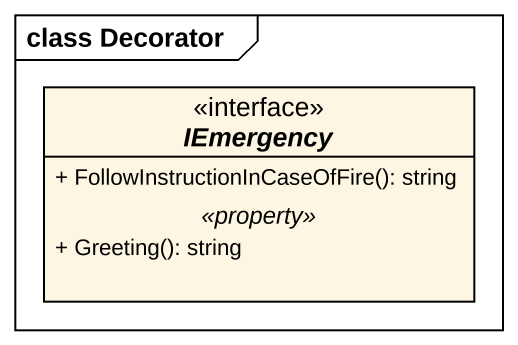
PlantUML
@startuml
mainframe class Decorator
hide circle
hide empty members
skinparam classAttributeIconSize 0
interface IEmergency {
  + FollowInstructionInCaseOfFire(): string
  .. <<property>> ..
  + Greeting(): string
}
@enduml
